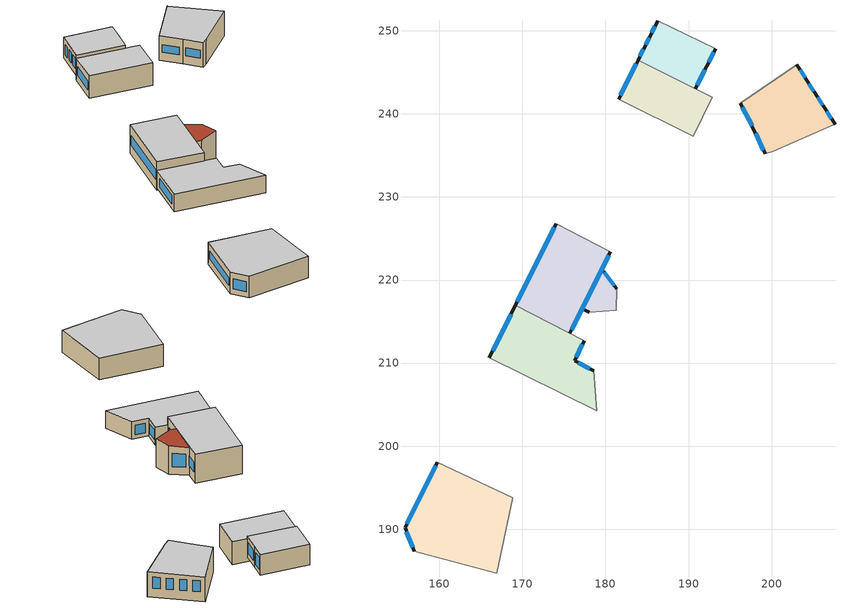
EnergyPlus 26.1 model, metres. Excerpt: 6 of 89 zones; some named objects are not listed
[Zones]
ID_00000010-0000-4000-8000-000000000010_Building_Q_F3
 floor to ID_00000010-0000-4000-8000-000000000010_Building_Q_F2 (FLOOR_CONSTRUCTION_BE_TH_01_EXISTING): 183.91,246.45 186.28,251.2 193.26,247.86 192.18,245.74 190.81,243.01 z12.36
 wall outside (WALL_CONSTRUCTION_BE_TH_01_EXISTING): 186.28,251.2 183.91,246.45 / 190.81,243.01 192.18,245.74 193.26,247.86 z12.36:15.87
 wall adiabatic (WALL_CONSTRUCTION_BE_TH_01_EXISTING): 193.26,247.86 186.28,251.2 / 183.91,246.45 190.81,243.01 z12.36:15.87
 window (WINDOW_CONSTRUCTION_BE_TH_01_EXISTING): 184.56,247.75 184.14,246.91 z13.37:15.11; 185.26,249.14 184.85,248.32 z13.34:15.06; 185.94,250.51 185.56,249.74 z13.31:15.02; 192.41,246.18 193.03,247.42 z13.08:15.15; 191.03,243.46 191.96,245.29 z13.22:15.01
 ceiling to ID_00000010-0000-4000-8000-000000000010_Building_Q_F4 (FLOOR_CONSTRUCTION_BE_TH_01_EXISTING): 183.91,246.45 190.81,243.01 192.18,245.74 193.26,247.86 186.28,251.2 z15.87
ID_0000000c-0000-4000-8000-00000000000c_Building_M_F3
 floor to ID_0000000c-0000-4000-8000-00000000000c_Building_M_F2 (FLOOR_CONSTRUCTION_BE_TH_01_EXISTING): 181.58,241.78 183.91,246.45 192.85,241.99 190.54,237.32 z11.52
 wall outside (WALL_CONSTRUCTION_BE_TH_01_EXISTING): 183.91,246.45 181.58,241.78 z11.52:15.4
 wall adiabatic (WALL_CONSTRUCTION_BE_TH_01_EXISTING): 181.58,241.78 190.54,237.32 192.85,241.99 183.91,246.45 z11.52:15.4
 window (WINDOW_CONSTRUCTION_BE_TH_01_EXISTING): 183.69,246.01 181.8,242.23 z12.72:14.21
 ceiling to ID_0000000c-0000-4000-8000-00000000000c_Building_M_F4 (FLOOR_CONSTRUCTION_BE_TH_01_EXISTING): 181.58,241.78 190.54,237.32 192.85,241.99 183.91,246.45 z15.4
ID_00000006-0000-4000-8000-000000000006_Building_G_F3
 floor to ID_00000006-0000-4000-8000-000000000006_Building_G_F2 (FLOOR_CONSTRUCTION_BE_TH_01_EXISTING): 196.21,241.26 203.04,245.91 207.62,238.72 200.18,235.47 199.22,235.19 197.87,238.11 z11.5
 wall outside (WALL_CONSTRUCTION_BE_TH_01_EXISTING): 207.62,238.72 203.04,245.91 / 196.21,241.26 197.87,238.11 199.22,235.19 z11.5:15.76
 wall adiabatic (WALL_CONSTRUCTION_BE_TH_01_EXISTING): 199.22,235.19 200.18,235.47 207.62,238.72 / 203.04,245.91 196.21,241.26 z11.5:15.76
 window (WINDOW_CONSTRUCTION_BE_TH_01_EXISTING): 206.14,241.05 205.55,241.97 z13.1:14.99; 204.03,244.36 203.43,245.29 z13.17:15.05; 207.18,239.41 206.6,240.32 z13.07:14.97; 205.07,242.72 204.49,243.64 z13.13:15.02; 198.08,237.65 199.01,235.64 z12.94:14.32; 196.44,240.82 197.64,238.55 z12.97:14.29
 ceiling to ID_00000006-0000-4000-8000-000000000006_Building_G_F4 (FLOOR_CONSTRUCTION_BE_TH_01_EXISTING): 196.21,241.26 197.87,238.11 199.22,235.19 200.18,235.47 207.62,238.72 203.04,245.91 z15.76
ID_00000009-0000-4000-8000-000000000009_Building_J_F3
 floor to ID_00000009-0000-4000-8000-000000000009_Building_J_F2 (FLOOR_CONSTRUCTION_BE_TH_01_EXISTING): 169.15,216.93 174.07,226.78 180.6,223.42 175.73,213.57 z11.89; 177.2,216.56 179.55,221.31 181.34,218.93 181.27,216.35 178.04,216.14 z11.89
 wall outside (WALL_CONSTRUCTION_BE_TH_01_EXISTING): 174.07,226.78 169.15,216.93 z11.89:16.84; 175.73,213.57,16.84 175.73,213.57,11.89 177.2,216.56,11.89 177.2,216.56,16.74 179.55,221.31,16.63 179.55,221.31,11.89 180.6,223.42,11.89 180.6,223.42,16.84; 181.34,218.93,16.75 181.34,218.93,11.89 179.55,221.31,11.89 179.55,221.31,16.63; 178.04,216.14,16.78 177.2,216.56,16.74 177.2,216.56,11.89 178.04,216.14,11.89
 wall adiabatic (WALL_CONSTRUCTION_BE_TH_01_EXISTING): 169.15,216.93 175.73,213.57 / 180.6,223.42 174.07,226.78 z11.89:16.84; 181.27,216.35,16.84 178.04,216.14,16.78 178.04,216.14,11.89 181.27,216.35,11.89; 181.27,216.35,16.84 181.27,216.35,11.89 181.34,218.93,11.89 181.34,218.93,16.75
 window (WINDOW_CONSTRUCTION_BE_TH_01_EXISTING): 173.85,226.33 169.38,217.38 / 175.95,214.01 180.38,222.98 z13.52:15.21; 181.04,219.33 179.85,220.91 z13.18:15.46
 ceiling to ID_00000009-0000-4000-8000-000000000009_Building_J_F4 (FLOOR_CONSTRUCTION_BE_TH_01_EXISTING): 169.15,216.93 175.73,213.57 180.6,223.42 174.07,226.78 z16.84
 roof outside (ROOF_CONSTRUCTION_BE_TH_01_EXISTING): 177.2,216.56,16.74 178.04,216.14,16.78 181.27,216.35,16.84 181.34,218.93,16.75 179.55,221.31,16.63
ID_00000003-0000-4000-8000-000000000003_Building_D_F3
 floor to ID_00000003-0000-4000-8000-000000000003_Building_D_F2 (FLOOR_CONSTRUCTION_BE_TH_01_EXISTING): 155.87,190.19 159.76,198.09 168.85,193.78 166.92,184.71 156.96,187.35 z11.52
 wall outside (WALL_CONSTRUCTION_BE_TH_01_EXISTING): 159.76,198.09 155.87,190.19 156.96,187.35 z11.52:15.27
 wall adiabatic (WALL_CONSTRUCTION_BE_TH_01_EXISTING): 156.96,187.35 166.92,184.71 168.85,193.78 159.76,198.09 z11.52:15.27
 window (WINDOW_CONSTRUCTION_BE_TH_01_EXISTING): 156.05,189.73 156.78,187.82 z12.53:14.26; 159.54,197.64 156.09,190.64 z12.74:14.05
 ceiling to ID_00000003-0000-4000-8000-000000000003_Building_D_F4 (FLOOR_CONSTRUCTION_BE_TH_01_EXISTING): 155.87,190.19 156.96,187.35 166.92,184.71 168.85,193.78 159.76,198.09 z15.27
ID_0000000a-0000-4000-8000-00000000000a_Building_K_F3
 floor to ID_0000000a-0000-4000-8000-00000000000a_Building_K_F2 (FLOOR_CONSTRUCTION_BE_TH_01_EXISTING): 166,210.63 169.15,216.93 177.43,212.69 176.28,210.26 178.57,209.09 178.94,204.24 z12.38
 wall outside (WALL_CONSTRUCTION_BE_TH_01_EXISTING): 169.15,216.93 166,210.63 / 178.57,209.09 176.28,210.26 177.43,212.69 z12.38:15.42
 wall adiabatic (WALL_CONSTRUCTION_BE_TH_01_EXISTING): 166,210.63 178.94,204.24 178.57,209.09 / 177.43,212.69 169.15,216.93 z12.38:15.42
 window (WINDOW_CONSTRUCTION_BE_TH_01_EXISTING): 168.63,215.88 166.44,211.49 z13.14:14.66; 176.49,210.71 177.22,212.24 z13.1:14.7; 178.13,209.31 176.72,210.03 z13.08:14.72
 ceiling to ID_0000000a-0000-4000-8000-00000000000a_Building_K_F4 (FLOOR_CONSTRUCTION_BE_TH_01_EXISTING): 166,210.63 178.94,204.24 178.57,209.09 176.28,210.26 177.43,212.69 169.15,216.93 z15.42
[Building]
UrbanScene: North axis=0; Terrain=City; Loads convergence tolerance value=0.04; Temperature convergence tolerance value=0.4; Solar distribution=FullExterior; Maximum number of warmup days=100; Name=Demo urban block
[Site:Location]
Demo Location: City=Anonymized; Reference system=local coordinates
[WindowMaterial:Shade]
Shading_Material: Solar transmittance=0.1; Solar reflectance=0.5; Visible transmittance=0.2; Visible reflectance=0.5; Infrared hemispherical emissivity=0.9; Infrared transmittance=0.05; Thickness=0.005; Conductivity=0.1; Shade to glass distance=0.05; Top opening multiplier=0.5; Bottom opening multiplier=0.5; Left side opening multiplier=0.5; Right side opening multiplier=0.5; Airflow permeability=0
[Material] Thickness=0.1
Name | Roughness | Conductivity | Density | Specific heat | Solar absorptance | Thermal absorptance | Visible absorptance
BE_GypsumBlock_Material | MediumSmooth | 0.4 | 900 | 1000
WALL_MATERIAL_BE_TH_01_EXISTING | MediumRough | 0.22 | 900 | 840 | 0.7 | 0.9 | 0.7
ROOF_MATERIAL_BE_TH_01_EXISTING | MediumRough | 0.17 | 800 | 920 | 0.75 | 0.9 | 0.75
FLOOR_MATERIAL_BE_TH_01_EXISTING | MediumRough | 0.085 | 2000 | 840 | 0.6 | 0.9 | 0.6
[Construction]
BE_Internal_Partition_Const: BE_GypsumBlock_Material
WALL_CONSTRUCTION_BE_TH_01_EXISTING: WALL_MATERIAL_BE_TH_01_EXISTING
ROOF_CONSTRUCTION_BE_TH_01_EXISTING: ROOF_MATERIAL_BE_TH_01_EXISTING
FLOOR_CONSTRUCTION_BE_TH_01_EXISTING: FLOOR_MATERIAL_BE_TH_01_EXISTING
WINDOW_CONSTRUCTION_BE_TH_01_EXISTING: GLASS_BE_TH_01_EXISTING, AIR_GAP_BE_TH_01_EXISTING, GLASS_BE_TH_01_EXISTING
[WindowMaterial:Glazing]
GLASS_BE_TH_01_EXISTING: Back side infrared hemispherical emissivity=0.84; Back side solar reflectance at normal incidence=0.071; Back side visible reflectance at normal incidence=0.08; Conductivity=1; Front side infrared hemispherical emissivity=0.84; Front side solar reflectance at normal incidence=0.071; Front side visible reflectance at normal incidence=0.08; Infrared transmittance at normal incidence=0; Optical data type=SpectralAverage; Solar transmittance at normal incidence=0.775; Thickness=0.006; Visible transmittance at normal incidence=0.881
[WindowMaterial:Gas]
AIR_GAP_BE_TH_01_EXISTING: Gas type=Air; Thickness=0.012
[Zone] Multiplier=1
Name | Ceiling height | Volume
ID_00000010-0000-4000-8000-000000000010_Building_Q_F3 | 3.50959 | 145.37
ID_0000000c-0000-4000-8000-00000000000c_Building_M_F3 | 3.88145 | 202.66
ID_00000006-0000-4000-8000-000000000006_Building_G_F3 | 4.26302 | 282.31
ID_00000009-0000-4000-8000-000000000009_Building_J_F3 | 4.74259 | 445.74
ID_00000003-0000-4000-8000-000000000003_Building_D_F3 | 3.75394 | 421.87
ID_0000000a-0000-4000-8000-00000000000a_Building_K_F3 | 3.0346 | 246.69
[InternalMass] Construction=BE_Internal_Partition_Const
Name | Zone or zonelist | Surface area
ID_00000010-0000-4000-8000-000000000010_Building_Q_F3_Vertical_Internal_Mass | ID_00000010-0000-4000-8000-000000000010_Building_Q_F3 | 20.71
ID_0000000c-0000-4000-8000-00000000000c_Building_M_F3_Vertical_Internal_Mass | ID_0000000c-0000-4000-8000-00000000000c_Building_M_F3 | 26.11
ID_00000006-0000-4000-8000-000000000006_Building_G_F3_Vertical_Internal_Mass | ID_00000006-0000-4000-8000-000000000006_Building_G_F3 | 33.11
ID_00000009-0000-4000-8000-000000000009_Building_J_F3_Vertical_Internal_Mass | ID_00000009-0000-4000-8000-000000000009_Building_J_F3 | 46.99
ID_00000003-0000-4000-8000-000000000003_Building_D_F3_Vertical_Internal_Mass | ID_00000003-0000-4000-8000-000000000003_Building_D_F3 | 56.19
ID_0000000a-0000-4000-8000-00000000000a_Building_K_F3_Vertical_Internal_Mass | ID_0000000a-0000-4000-8000-00000000000a_Building_K_F3 | 40.65
[People] Number of people schedule=People_Number_Schedule; Number of people calculation method=People; Activity level schedule=People_Activity_Schedule; Carbon dioxide generation rate=3.82e-08; Fraction radiant=0.3; Sensible heat fraction=0.5; Mean radiant temperature calculation type=EnclosureAveraged
Name | Zone or zonelist or space or spacelist | Number of people
People_ID_00000010-0000-4000-8000-000000000010_Building_Q_F3 | ID_00000010-0000-4000-8000-000000000010_Building_Q_F3 | 1
People_ID_0000000c-0000-4000-8000-00000000000c_Building_M_F3 | ID_0000000c-0000-4000-8000-00000000000c_Building_M_F3 | 1
People_ID_00000006-0000-4000-8000-000000000006_Building_G_F3 | ID_00000006-0000-4000-8000-000000000006_Building_G_F3 | 2
People_ID_00000009-0000-4000-8000-000000000009_Building_J_F3 | ID_00000009-0000-4000-8000-000000000009_Building_J_F3 | 3
People_ID_00000003-0000-4000-8000-000000000003_Building_D_F3 | ID_00000003-0000-4000-8000-000000000003_Building_D_F3 | 3
People_ID_0000000a-0000-4000-8000-00000000000a_Building_K_F3 | ID_0000000a-0000-4000-8000-00000000000a_Building_K_F3 | 2
[Lights] Schedule=Lighting_Schedule; Design level calculation method=LightingLevel; Radiant fraction=0.4; Fraction visible=0.1
Name | Zone or zonelist or space or spacelist | Lighting level
Lights_ID_00000010-0000-4000-8000-000000000010_Building_Q_F3 | ID_00000010-0000-4000-8000-000000000010_Building_Q_F3 | 207.111
Lights_ID_0000000c-0000-4000-8000-00000000000c_Building_M_F3 | ID_0000000c-0000-4000-8000-00000000000c_Building_M_F3 | 261.059
Lights_ID_00000006-0000-4000-8000-000000000006_Building_G_F3 | ID_00000006-0000-4000-8000-000000000006_Building_G_F3 | 331.121
Lights_ID_00000009-0000-4000-8000-000000000009_Building_J_F3 | ID_00000009-0000-4000-8000-000000000009_Building_J_F3 | 469.938
Lights_ID_00000003-0000-4000-8000-000000000003_Building_D_F3 | ID_00000003-0000-4000-8000-000000000003_Building_D_F3 | 561.908
Lights_ID_0000000a-0000-4000-8000-00000000000a_Building_K_F3 | ID_0000000a-0000-4000-8000-00000000000a_Building_K_F3 | 406.459
[ElectricEquipment] Schedule=Equipment_Schedule; Design level calculation method=EquipmentLevel; Fraction latent=0.1; Fraction radiant=0.3; Fraction lost=0.1
Name | Zone or zonelist or space or spacelist | Design level
ElectricEquipment_ID_00000010-0000-4000-8000-000000000010_Building_Q_F3 | ID_00000010-0000-4000-8000-000000000010_Building_Q_F3 | 82.8443
ElectricEquipment_ID_0000000c-0000-4000-8000-00000000000c_Building_M_F3 | ID_0000000c-0000-4000-8000-00000000000c_Building_M_F3 | 104.424
ElectricEquipment_ID_00000006-0000-4000-8000-000000000006_Building_G_F3 | ID_00000006-0000-4000-8000-000000000006_Building_G_F3 | 132.448
ElectricEquipment_ID_00000009-0000-4000-8000-000000000009_Building_J_F3 | ID_00000009-0000-4000-8000-000000000009_Building_J_F3 | 187.975
ElectricEquipment_ID_00000003-0000-4000-8000-000000000003_Building_D_F3 | ID_00000003-0000-4000-8000-000000000003_Building_D_F3 | 224.763
ElectricEquipment_ID_0000000a-0000-4000-8000-00000000000a_Building_K_F3 | ID_0000000a-0000-4000-8000-00000000000a_Building_K_F3 | 162.583
[WindowShadingControl] Shading type=InteriorShade; Shading control type=OnIfScheduleAllows; Schedule=Shading_Schedule; Shading control is scheduled=Yes; Shading device material=Shading_Material
Name | Zone | Fenestration surface name 1 | Fenestration surface name 2 | Fenestration surface name 3 | Fenestration surface name 4 | Fenestration surface name 5 | Fenestration surface name 6
Shading_Control_ID_00000010-0000-4000-8000-000000000010_Building_Q_F3 | ID_00000010-0000-4000-8000-000000000010_Building_Q_F3 | Window_UUID_61b92719-379c-4e09-a10f-9deb07d742a4 | Window_UUID_47cbb5c2-597b-4eba-9d6c-a7bdd465b22a | Window_UUID_9dbc490f-f8f1-4e98-a093-b509670be1e4 | Window_WallSurface_UUID_0725f2d6-0cde-4f9b-a9f2-7a35785060c2_Floor3 | Window_WallSurface_UUID_036a50a8-3d7c-4415-b584-e5c840475733_Floor3
Shading_Control_ID_0000000c-0000-4000-8000-00000000000c_Building_M_F3 | ID_0000000c-0000-4000-8000-00000000000c_Building_M_F3 | Window_WallSurface_UUID_ba205026-c1b1-4826-907e-cae0921549b8_Floor3
Shading_Control_ID_00000006-0000-4000-8000-000000000006_Building_G_F3 | ID_00000006-0000-4000-8000-000000000006_Building_G_F3 | Window_UUID_ad810531-2a26-4bea-bf4d-6160170e730a | Window_UUID_b83db21f-8c60-40be-a296-cc177492f164 | Window_UUID_c6eb89bb-57d5-42e5-a5b6-1f05c1911684 | Window_UUID_405dc60a-8dde-4af9-a299-16c06683db56 | Window_WallSurface_UUID_8c4171c3-fa50-4ff6-a52d-02d77d2ead34_Floor3 | Window_WallSurface_UUID_194681c6-dd12-4e3f-bed0-30fcf858b244_Floor3
Shading_Control_ID_00000009-0000-4000-8000-000000000009_Building_J_F3 | ID_00000009-0000-4000-8000-000000000009_Building_J_F3 | Window_WallSurface_UUID_d943a3cb-f6bc-430a-837e-4f2f6ba5f7e9_Floor3 | Window_WallSurface_UUID_eb3a9d71-d417-4faf-9ce0-39aa33235790_Floor3 | Window_WallSurface_UUID_dece2deb-00a1-47a7-8775-b2f94bcfd086_Floor3
Shading_Control_ID_00000003-0000-4000-8000-000000000003_Building_D_F3 | ID_00000003-0000-4000-8000-000000000003_Building_D_F3 | Window_WallSurface_UUID_d23dc29f-d521-4465-a9b8-5cc14cf86bf3_Floor3 | Window_WallSurface_UUID_52e8ae26-789a-4220-9848-c06cb7d3d41e_Floor3
Shading_Control_ID_0000000a-0000-4000-8000-00000000000a_Building_K_F3 | ID_0000000a-0000-4000-8000-00000000000a_Building_K_F3 | Window_UUID_23f94db3-35ff-46cb-82c8-84b24be0008f | Window_WallSurface_UUID_0b522355-9d99-4f20-9078-d4d1abf2a525_Floor3 | Window_WallSurface_UUID_29d79c97-3a38-4223-95cc-e65ad5398bca_Floor3
[ZoneVentilation:WindandStackOpenArea] Opening area fraction schedule=Window_Open_Schedule; Effective angle=0; Discharge coefficient for opening=0.65; Minimum indoor temperature=22; Maximum indoor temperature=100; Delta temperature=-100; Minimum outdoor temperature=15; Maximum outdoor temperature=30; Maximum wind speed=40
Name | Zone or space | Opening area
Window_Ventilation_ID_00000010-0000-4000-8000-000000000010_Building_Q_F3 | ID_00000010-0000-4000-8000-000000000010_Building_Q_F3 | 11.2328
Window_Ventilation_ID_0000000c-0000-4000-8000-00000000000c_Building_M_F3 | ID_0000000c-0000-4000-8000-00000000000c_Building_M_F3 | 6.28781
Window_Ventilation_ID_00000006-0000-4000-8000-000000000006_Building_G_F3 | ID_00000006-0000-4000-8000-000000000006_Building_G_F3 | 14.7393
Window_Ventilation_ID_00000009-0000-4000-8000-000000000009_Building_J_F3 | ID_00000009-0000-4000-8000-000000000009_Building_J_F3 | 38.2741
Window_Ventilation_ID_00000003-0000-4000-8000-000000000003_Building_D_F3 | ID_00000003-0000-4000-8000-000000000003_Building_D_F3 | 13.7905
Window_Ventilation_ID_0000000a-0000-4000-8000-00000000000a_Building_K_F3 | ID_0000000a-0000-4000-8000-00000000000a_Building_K_F3 | 12.7028
[ThermostatSetpoint:SingleHeating] Setpoint temperature schedule=Heating Setpoint Schedule
ID_00000010-0000-4000-8000-000000000010_Building_Q_F3 Heating Only Setpoint; ID_0000000c-0000-4000-8000-00000000000c_Building_M_F3 Heating Only Setpoint; ID_00000006-0000-4000-8000-000000000006_Building_G_F3 Heating Only Setpoint; ID_00000009-0000-4000-8000-000000000009_Building_J_F3 Heating Only Setpoint; ID_00000003-0000-4000-8000-000000000003_Building_D_F3 Heating Only Setpoint; ID_0000000a-0000-4000-8000-00000000000a_Building_K_F3 Heating Only Setpoint
[ZoneControl:Thermostat] Control type schedule=Heating Only Control Type Sched
Name | Zone or zonelist | Control 1
ID_00000010-0000-4000-8000-000000000010_Building_Q_F3 Thermostat | ID_00000010-0000-4000-8000-000000000010_Building_Q_F3 | ID_00000010-0000-4000-8000-000000000010_Building_Q_F3 Heating Only Setpoint
ID_0000000c-0000-4000-8000-00000000000c_Building_M_F3 Thermostat | ID_0000000c-0000-4000-8000-00000000000c_Building_M_F3 | ID_0000000c-0000-4000-8000-00000000000c_Building_M_F3 Heating Only Setpoint
ID_00000006-0000-4000-8000-000000000006_Building_G_F3 Thermostat | ID_00000006-0000-4000-8000-000000000006_Building_G_F3 | ID_00000006-0000-4000-8000-000000000006_Building_G_F3 Heating Only Setpoint
ID_00000009-0000-4000-8000-000000000009_Building_J_F3 Thermostat | ID_00000009-0000-4000-8000-000000000009_Building_J_F3 | ID_00000009-0000-4000-8000-000000000009_Building_J_F3 Heating Only Setpoint
ID_00000003-0000-4000-8000-000000000003_Building_D_F3 Thermostat | ID_00000003-0000-4000-8000-000000000003_Building_D_F3 | ID_00000003-0000-4000-8000-000000000003_Building_D_F3 Heating Only Setpoint
ID_0000000a-0000-4000-8000-00000000000a_Building_K_F3 Thermostat | ID_0000000a-0000-4000-8000-00000000000a_Building_K_F3 | ID_0000000a-0000-4000-8000-00000000000a_Building_K_F3 Heating Only Setpoint
[Zone equipment]
ID_00000010-0000-4000-8000-000000000010_Building_Q_F3: ID_00000010-0000-4000-8000-000000000010_Building_Q_F3 Ideal Loads
ID_0000000c-0000-4000-8000-00000000000c_Building_M_F3: ID_0000000c-0000-4000-8000-00000000000c_Building_M_F3 Ideal Loads
ID_00000006-0000-4000-8000-000000000006_Building_G_F3: ID_00000006-0000-4000-8000-000000000006_Building_G_F3 Ideal Loads
ID_00000009-0000-4000-8000-000000000009_Building_J_F3: ID_00000009-0000-4000-8000-000000000009_Building_J_F3 Ideal Loads
ID_00000003-0000-4000-8000-000000000003_Building_D_F3: ID_00000003-0000-4000-8000-000000000003_Building_D_F3 Ideal Loads
ID_0000000a-0000-4000-8000-00000000000a_Building_K_F3: ID_0000000a-0000-4000-8000-00000000000a_Building_K_F3 Ideal Loads
[ZoneInfiltration:DesignFlowRate] Schedule=Infiltration_Schedule; Design flow rate calculation method=AirChanges/Hour; Air changes per hour=1; Constant term coefficient=1; Temperature term coefficient=0; Velocity term coefficient=0; Velocity squared term coefficient=0
Name | Zone or zonelist or space or spacelist
ID_00000010-0000-4000-8000-000000000010_Building_Q_F3 Infiltration | ID_00000010-0000-4000-8000-000000000010_Building_Q_F3
ID_0000000c-0000-4000-8000-00000000000c_Building_M_F3 Infiltration | ID_0000000c-0000-4000-8000-00000000000c_Building_M_F3
ID_00000006-0000-4000-8000-000000000006_Building_G_F3 Infiltration | ID_00000006-0000-4000-8000-000000000006_Building_G_F3
ID_00000009-0000-4000-8000-000000000009_Building_J_F3 Infiltration | ID_00000009-0000-4000-8000-000000000009_Building_J_F3
ID_00000003-0000-4000-8000-000000000003_Building_D_F3 Infiltration | ID_00000003-0000-4000-8000-000000000003_Building_D_F3
ID_0000000a-0000-4000-8000-00000000000a_Building_K_F3 Infiltration | ID_0000000a-0000-4000-8000-00000000000a_Building_K_F3
[Schedule:Compact]
People_Number_Schedule: Through: 12/31, For: Weekdays, Until: 07:00, 1, Until: 09:00, 0.5, Until: 17:00, 0.1, Until: 24:00, 1, For: Weekends Holidays AllOtherDays, Until: 08:00, 1, Until: 24:00, 0.8
People_Activity_Schedule: Through: 12/31, For: AllDays, Until: 07:00, 72, Until: 24:00, 120
Lighting_Schedule: Through: 12/31, For: Weekdays, Until: 06:00, 0, Until: 08:00, 0.5, Until: 17:00, 0.05, Until: 23:00, 0.8, Until: 24:00, 0.05, For: Weekends Holidays AllOtherDays, Until: 08:00, 0, Until: 17:00, 0.1, Until: 24:00, 0.8
Equipment_Schedule: Through: 12/31, For: Weekdays, Until: 06:00, 0.2, Until: 08:00, 0.6, Until: 17:00, 0.2, Until: 23:00, 0.8, Until: 24:00, 0.2, For: Weekends Holidays AllOtherDays, Until: 08:00, 0.2, Until: 23:00, 0.6, Until: 24:00, 0.2
Infiltration_Schedule; Heating Only Control Type Sched: Through: 12/31, For: AllDays, Until: 24:00, 1
Heating Setpoint Schedule: Through: 12/31, For: AllDays, Until: 24:00, 21
Shading_Schedule: Through: 03/31, For: AllDays, Until: 24:00, 0, Through: 09/30, For: AllDays, Until: 08:00, 0, Until: 19:00, 1, Until: 24:00, 0, Through: 12/31, For: AllDays, Until: 24:00, 0
Window_Open_Schedule: Through: 03/31, For: AllDays, Until: 24:00, 0, Through: 09/30, For: AllDays, Until: 07:00, 1, Until: 20:00, 0, Until: 24:00, 1, Through: 12/31, For: AllDays, Until: 24:00, 0
